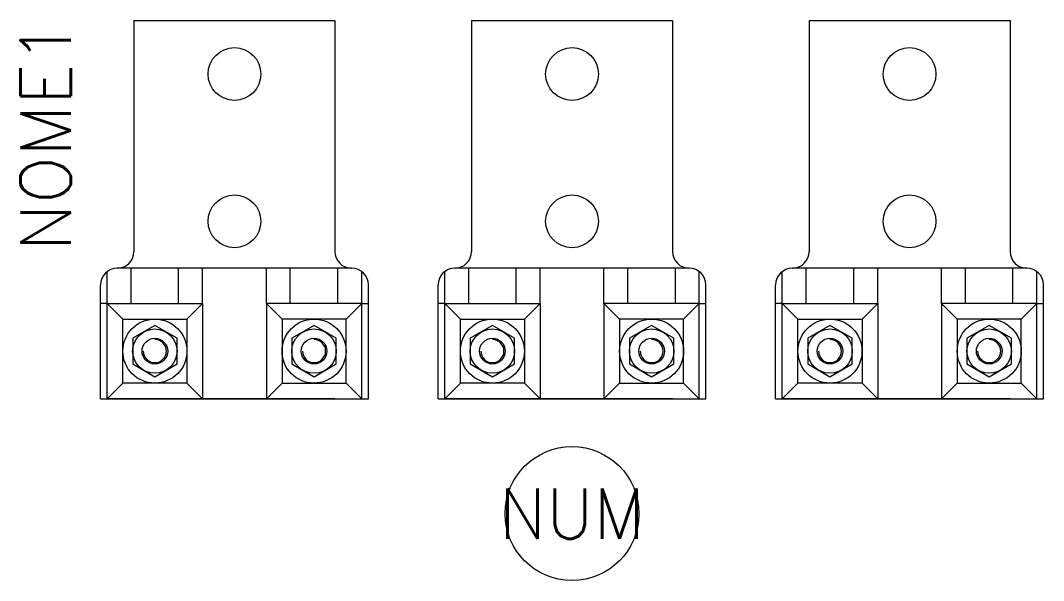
# Model space of a CAD drawing. Header units: millimetres. Extents: x -2.4 to 28.2, y -5.4 to 11.3.
import ezdxf
from ezdxf.enums import TextEntityAlignment as Align

# ---------------------------------------------------------------- set-up
doc = ezdxf.new("R2010")
doc.units = ezdxf.units.MM
doc.styles.add('Romans', font='romans.shx')

# ---------------------------------------------------------------- blocks, each defined once
blk = doc.blocks.new('A$C03022F45')
for p, q in [((-5.57, 11.3), (-5.57, 4.4)), ((0.43, 11.3), (0.43, 4.4)), ((-6.37, 2.847), (-6.37, 3.8)), ((0.93, 3.9), (-6.07, 3.9)), ((-5.656, 2.847), (-5.656, 3.9)), ((-4.238, 2.847), (-4.238, 3.9)), ((-3.523, 2.847), (-3.523, 3.9)), ((-1.617, 2.847), (-1.617, 3.9)), ((-0.902, 2.847), (-0.902, 3.9)), ((0.516, 2.847), (0.516, 3.9)), ((1.23, 2.847), (1.23, 3.8)), ((-6.57, 0), (-6.57, 3.4)), ((1.43, 0), (1.43, 3.4)), ((-6.37, 2.847), (-6.57, 2.847)), ((-6.37, 2.847), (-5.903, 2.38)), ((-3.99, 2.38), (-3.523, 2.847)), ((-1.617, 2.847), (-1.15, 2.38)), ((0.763, 2.38), (1.23, 2.847)), ((1.23, 2.847), (1.43, 2.847)), ((-5.903, 0.467), (-6.37, 0)), ((-3.99, 0.467), (-3.523, 0)), ((-1.617, 0), (-1.15, 0.467)), ((0.763, 0.467), (1.23, 0)), ((-6.57, 0), (1.43, 0)), ((0.43, 0), (-5.57, 0))]:
    blk.add_line(p, q)
blk.add_lwpolyline([(-5.57, 11.3), (0.43, 11.3)])
for points in [[(-6.37, 2.847), (-3.523, 2.847), (-3.523, 0), (-6.37, 0)], [(1.23, 2.847), (-1.617, 2.847), (-1.617, 0), (1.23, 0)], [(-5.903, 2.38), (-3.99, 2.38), (-3.99, 0.467), (-5.903, 0.467)], [(-5.609, 1.806), (-5.609, 1.041), (-4.947, 0.658), (-4.284, 1.041), (-4.284, 1.806), (-4.947, 2.188)], [(0.763, 2.38), (-1.15, 2.38), (-1.15, 0.467), (0.763, 0.467)], [(-0.856, 1.806), (-0.856, 1.041), (-0.193, 0.658), (0.469, 1.041), (0.469, 1.806), (-0.193, 2.188)]]:
    blk.add_lwpolyline(points, close=True)
for centre, radius in [((-2.57, 9.7), 0.788), ((-2.57, 5.3), 0.788), ((-4.947, 1.423), 0.956), ((-0.193, 1.423), 0.956), ((-4.947, 1.423), 0.663), ((-0.193, 1.423), 0.663), ((-4.947, 1.423), 0.383), ((-0.193, 1.423), 0.383)]:
    blk.add_circle(centre, radius)
for centre, radius, start, end in [((-6.07, 4.4), 0.5, 270, 0), ((0.93, 4.4), 0.5, 180, 270), ((-6.07, 3.4), 0.5, 90, 180), ((0.93, 3.4), 0.5, 0, 90), ((-4.947, 1.423), 0.344, 180, 90), ((-0.193, 1.423), 0.344, 180, 90)]:
    blk.add_arc(centre, radius, start, end)

msp = doc.modelspace()

# ---------------------------------------------------------------- linework, layer by layer
at = {"linetype": 'Continuous'}
msp.add_circle((14.08, -3.429), 2, dxfattribs=at)

# ---------------------------------------------------------------- block references
at = {"ltscale": 10}
for p in [(6.57, 0), (16.65, 0), (26.73, 0)]:
    msp.add_blockref('A$C03022F45', p, dxfattribs=at)

# ---------------------------------------------------------------- texts
at = {"color": 7, "style": 'Romans', "flags": 4}
msp.add_attdef('NOME1', text='NOME1', height=1.5, rotation=90, dxfattribs=at).set_placement((-0.44, 7.85), align=Align.BOTTOM_CENTER)
msp.add_attdef('NUM', text='NUM', height=1.5, dxfattribs=at).set_placement((14.08, -3.429), align=Align.MIDDLE_CENTER)

doc.saveas('drawing.dxf')
